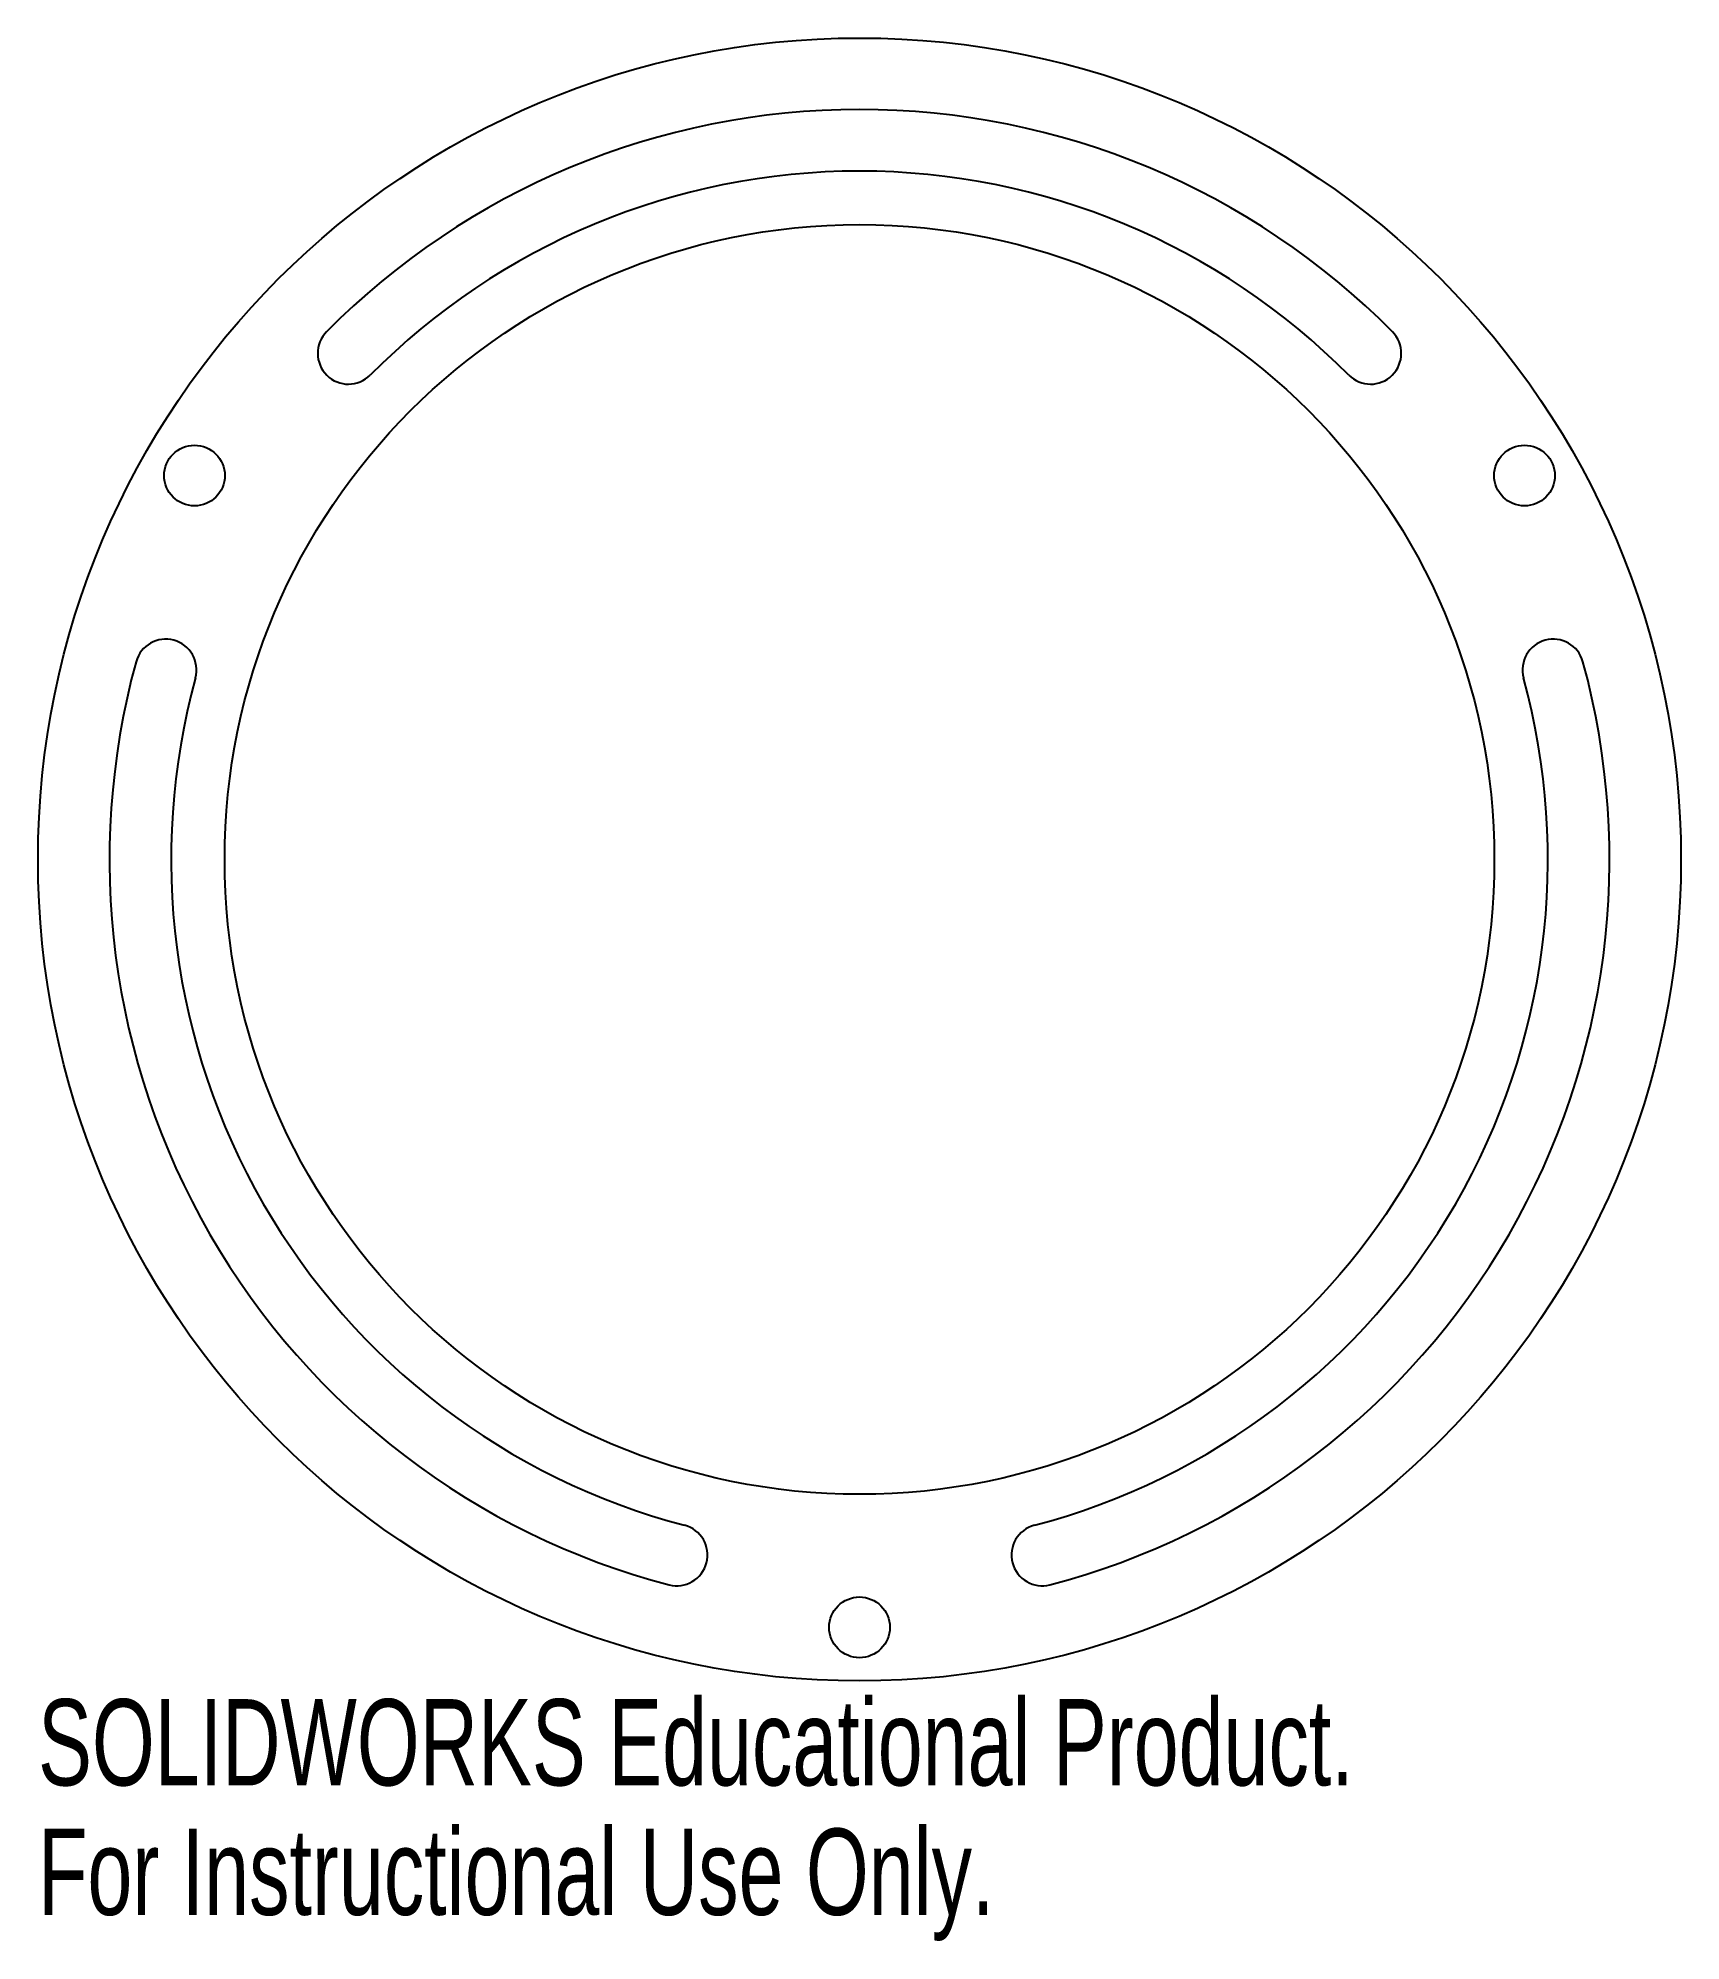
# Model space of a CAD drawing. Header units: millimetres. Extents: x -46 to 46, y -61 to 46.
import ezdxf

# ---------------------------------------------------------------- set-up
doc = ezdxf.new("R2010")
doc.units = ezdxf.units.MM
doc.styles.add('SLDTEXTSTYLE0', font='TXT', dxfattribs={"width": 0.7})

msp = doc.modelspace()

# ---------------------------------------------------------------- linework, layer by layer
at = {"color": 7, "linetype": 'Continuous', "lineweight": 25}
for centre, radius in [((0, 0), 46), ((0, 0), 35.55), ((-37.24, 21.5), 1.7), ((37.24, 21.5), 1.7), ((0, -43), 1.7)]:
    msp.add_circle(centre, radius, dxfattribs=at)
for centre, radius, start, end in [((0, 0), 42, 44.7131, 135.2869), ((0, 0), 38.55, 44.7131, 135.2869), ((-28.62, 28.34), 1.72, 135.2869, 315.2869), ((28.62, 28.34), 1.72, 224.7131, 44.7131), ((-38.85, 10.62), 1.72, 344.7131, 164.7131), ((38.85, 10.62), 1.72, 15.2869, 195.2869), ((0, 0), 42, 164.7131, 255.2869), ((0, 0), 42, 284.7131, 15.2869), ((0, 0), 38.55, 164.7131, 255.2869), ((0, 0), 38.55, 284.7131, 15.2869), ((-10.23, -38.95), 1.72, 255.2869, 75.2869), ((10.23, -38.95), 1.72, 104.7131, 284.7131)]:
    msp.add_arc(centre, radius, start, end, dxfattribs=at)

# ---------------------------------------------------------------- texts
at = {"color": 7, "linetype": 'Continuous', "char_height": 4.8336, "attachment_point": 1, "style": 'SLDTEXTSTYLE0'}
for s, insert in [('SOLIDWORKS Educational Product.', (-46, -47.02)), ('For Instructional Use Only.', (-46, -54.27))]:
    msp.add_mtext(s, dxfattribs=dict(at, insert=insert))

doc.saveas('drawing.dxf')
